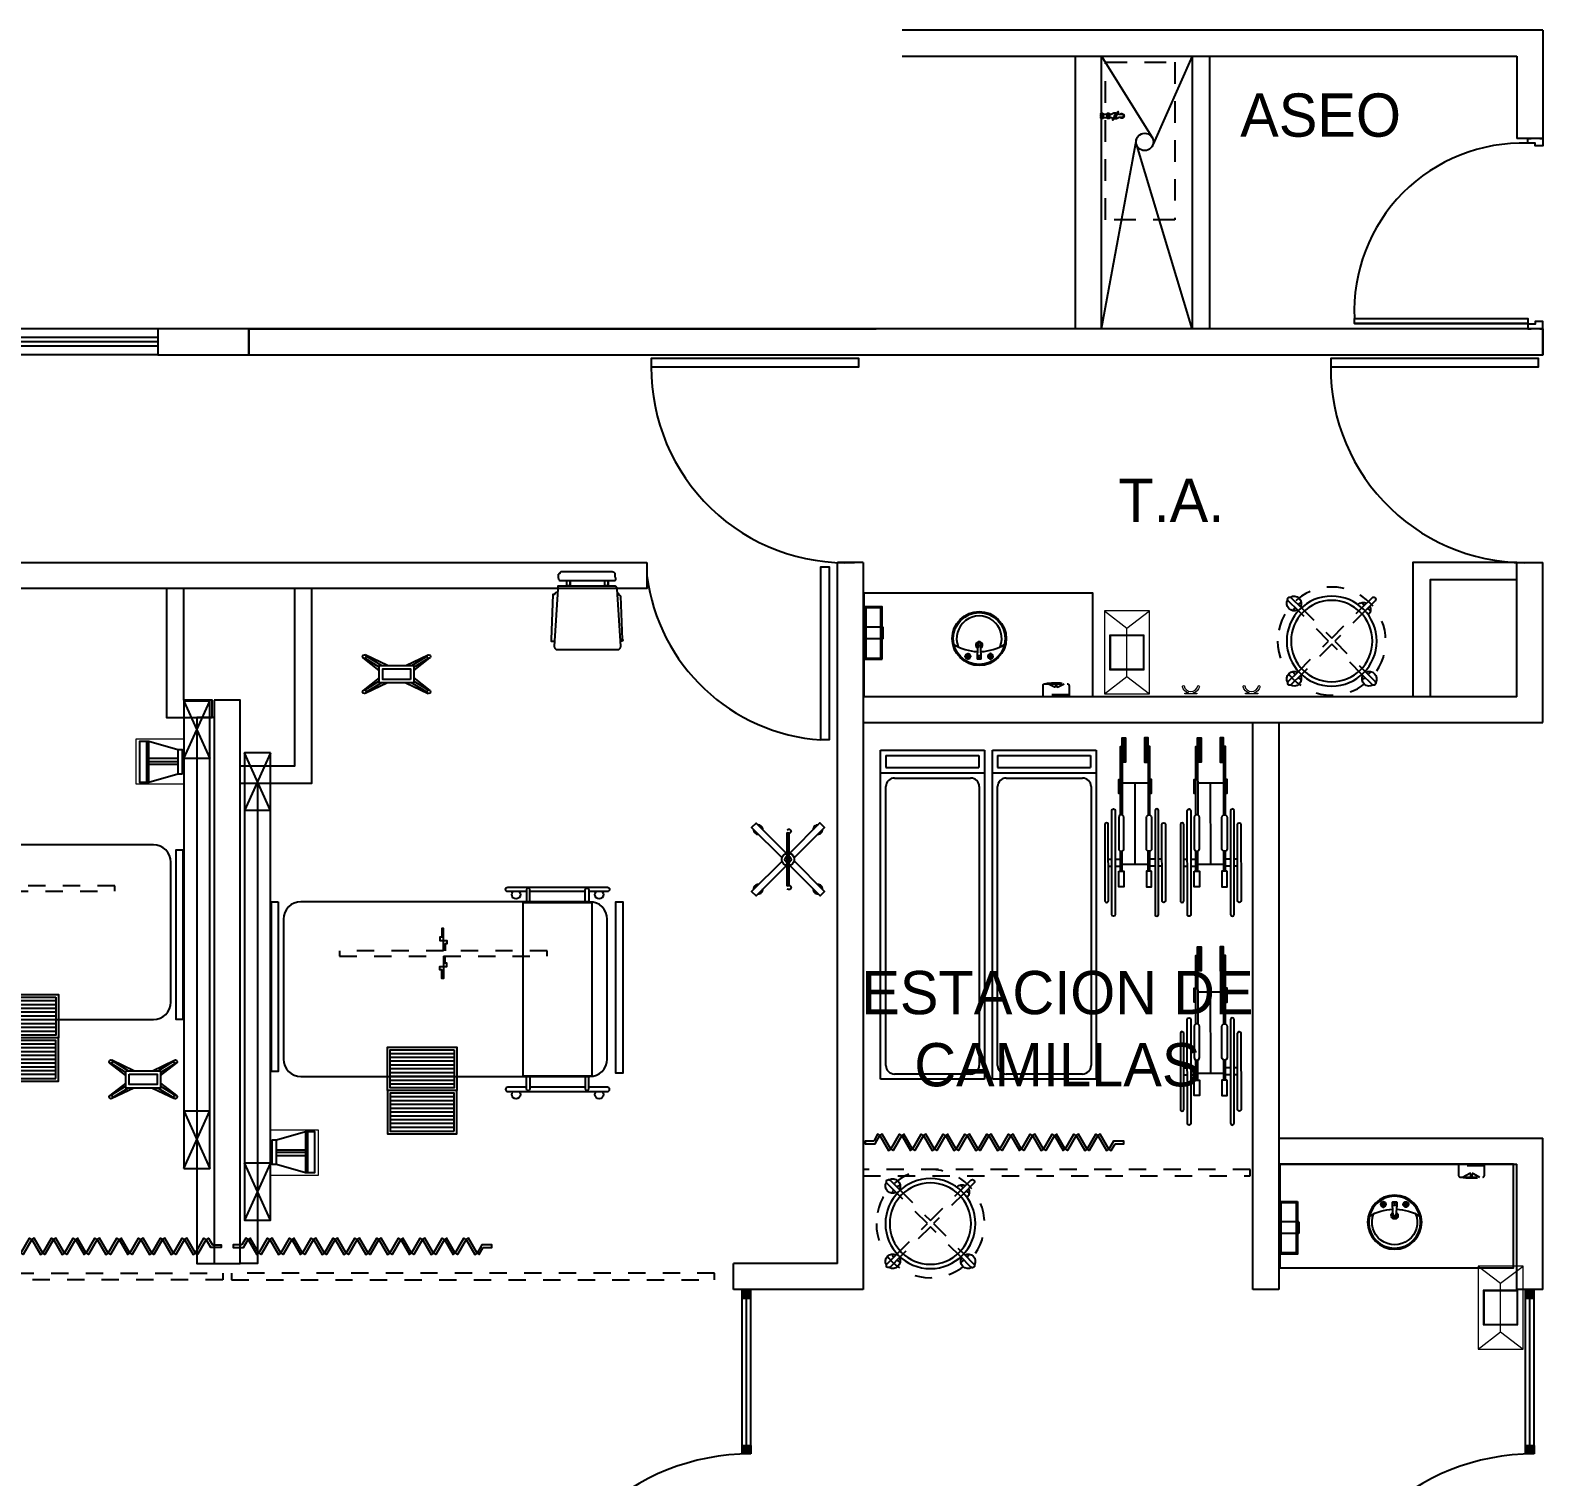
# Model space of a CAD drawing. Header units: millimetres. Extents: x 2523 to 2756, y 378 to 482.
# Drawn here: x 2541.34 to 2550.08, y 445.56 to 453.92 of the extents above; entities that cross this region are included whole.
import ezdxf

# ---------------------------------------------------------------- set-up
doc = ezdxf.new("R2010")
doc.units = ezdxf.units.MM
for name, pattern in [('H25', [0.06, 0.0375, -0.0225]), ('HIDDE50', [0.08, 0.05, -0.03]), ('HIDDEN2', [0.1875, 0.125, -0.0625])]:
    doc.linetypes.add(name, pattern=pattern)
for name, color, linetype in [('CANCEL', 6, 'Continuous'), ('MOB FIJO', 161, 'Continuous'), ('MOBILIARIO', 161, 'Continuous'), ('MOBSANIT', 161, 'Continuous')]:
    doc.layers.add(name, color=color, linetype=linetype)
doc.layers.add('MOB', color=161, linetype='Continuous', lineweight=15)
doc.styles.add('STYLE1', font='GOTHIC.TTF')

# ---------------------------------------------------------------- blocks, each defined once
blk = doc.blocks.new('PK120')
at = {"layer": 'CANCEL'}
blk.add_lwpolyline([(1.1783, -0.025), (1.1783, 1.175), (1.1306, 1.175), (1.1306, -0.025), (1.1783, -0.025), (1.1783, 1.165)], dxfattribs=at)
blk.add_arc((1.1237, 0.0502), 1.1248, 89.65061, 182.55726, dxfattribs=at)
blk = doc.blocks.new('pk130')
at = {"layer": 'CANCEL'}
blk.add_lwpolyline([(0.05, -1.2531), (-1.2932, -1.2531), (-1.2932, -1.2054), (0.05, -1.2054), (0.05, -1.2531), (-1.2832, -1.2531)], dxfattribs=at)
blk.add_arc((-0.0046, -1.2914), 1.2914, 89.79602, 176.17852, dxfattribs=at)
blk = doc.blocks.new('P95')
at = {"color": 2}
blk.add_lwpolyline([(0.0317, 1.0892), (0.0317, 0.0863), (0.0317, 1.0892), (0.0594, 1.0892), (0.0594, 0.0863), (0.0317, 0.0863)], close=True, dxfattribs=at)
for points in [[(0, 0.0171), (0, 0.001), (0.0432, 0.001), (0.0432, 0.0453), (0.0277, 0.0453), (0.0277, 0.0863), (0, 0.0863), (0, 0.0688)], [(1.1, 0.0171), (1.1, 0.001), (1.0568, 0.001), (1.0568, 0.0453), (1.0723, 0.0453), (1.0723, 0.0863), (1.1, 0.0863), (1.1, 0.0688)]]:
    blk.add_lwpolyline(points, dxfattribs=at)
at = {"color": 7}
blk.add_arc((0.1019, 0.1191), 0.971, 358.06028, 92.50452, dxfattribs=at)
blk = doc.blocks.new('A$C190E7DBA')
at = {"layer": 'MOBILIARIO'}
for p, q in [((-0.0852, -0.0115), (-0.0852, 0.0107)), ((-0.0819, 0.006), (-0.0736, 0.006)), ((-0.0702, -0.0115), (-0.0702, 0.0107)), ((-0.0702, 0.01), (-0.0484, 0.01)), ((-0.0484, -0.0115), (-0.0484, 0.0107)), ((-0.0451, 0.006), (-0.0368, 0.006)), ((-0.0334, -0.0115), (-0.0334, 0.0107)), ((0.0027, 0.0022), (-0.0029, -0.0019)), ((0.0029, 0.0019), (-0.0027, -0.0022)), ((-0.0819, -0.0067), (-0.0736, -0.0067)), ((-0.0702, -0.01), (-0.0484, -0.01)), ((-0.0451, -0.0067), (-0.0368, -0.0067))]:
    blk.add_line(p, q, dxfattribs=at)
for points in [[(-0.0736, -0.0155, 0.763328), (-0.0736, -0.0067, 0.52558), (-0.0736, 0.006, 0.702359), (-0.0736, 0.0155), (-0.0819, 0.0155, 0.702359), (-0.0819, 0.006, 0.52558), (-0.0819, -0.0067, 0.763328), (-0.0819, -0.0155)], [(-0.0368, -0.0155, 0.763328), (-0.0368, -0.0067, 0.52558), (-0.0368, 0.006, 0.702359), (-0.0368, 0.0155), (-0.0451, 0.0155, 0.702359), (-0.0451, 0.006, 0.52558), (-0.0451, -0.0067, 0.763328), (-0.0451, -0.0155)], [(0.0143, -0.023), (0.0065, -0.0124, 0.162144), (0, -0.0075, -0.507847), (-0.0071, 0.0023, 0.162144), (-0.0098, 0.01), (-0.0175, 0.0207, -1), (-0.0143, 0.023), (-0.0065, 0.0124, 0.162144), (0, 0.0075, -0.507847), (0.0071, -0.0023, 0.162144), (0.0098, -0.01), (0.0175, -0.0207, -1)]]:
    blk.add_lwpolyline(points, format="xyb", close=True, dxfattribs=at)
for points in [[(-0.0334, 0.01), (-0.0251, 0.01, -0.081673), (-0.0135, 0.0152)], [(0.0123, -0.0136, 0.082287), (0.0213, -0.0095), (0.0385, -0.0095, 0.789474), (0.0385, 0.0095), (0.0213, 0.0095, 0.215191), (-0.0092, 0.0161)], [(-0.0334, -0.01), (-0.0251, -0.01, 0.247261), (0.0085, -0.0152)]]:
    blk.add_lwpolyline(points, format="xyb", dxfattribs=at)
blk.add_circle((0, 0), 0.00346, dxfattribs=at)
blk.add_arc((0.0362, 0), 0.0138, 223.63586, 136.36414, dxfattribs=at)
blk = doc.blocks.new('CORT')
for points in [[(0.06, 0.0075), (0.01, 0.0075), (0.01, -0.0075), (0.0687, -0.0075), (0.0958, 0.0396), (0.0828, 0.0471)], [(0.1588, -0.0396), (0.1088, 0.0471), (0.0958, 0.0396), (0.1458, -0.0471)], [(0.1588, -0.0396), (0.2088, 0.0471), (0.2218, 0.0396), (0.1718, -0.0471)], [(0.2848, -0.0396), (0.2348, 0.0471), (0.2218, 0.0396), (0.2718, -0.0471)], [(0.2848, -0.0396), (0.3348, 0.0471), (0.3478, 0.0396), (0.2978, -0.0471)], [(0.4108, -0.0396), (0.3608, 0.0471), (0.3478, 0.0396), (0.3978, -0.0471)], [(0.4108, -0.0396), (0.4608, 0.0471), (0.4738, 0.0396), (0.4238, -0.0471)], [(0.5368, -0.0396), (0.4868, 0.0471), (0.4738, 0.0396), (0.5238, -0.0471)], [(0.5368, -0.0396), (0.5868, 0.0471), (0.5997, 0.0396), (0.5497, -0.0471)], [(0.6627, -0.0396), (0.6127, 0.0471), (0.5997, 0.0396), (0.6497, -0.0471)], [(0.6627, -0.0396), (0.7127, 0.0471), (0.7257, 0.0396), (0.6757, -0.0471)], [(0.7887, -0.0396), (0.7387, 0.0471), (0.7257, 0.0396), (0.7757, -0.0471)], [(0.7887, -0.0396), (0.8387, 0.0471), (0.8517, 0.0396), (0.8017, -0.0471)], [(0.9147, -0.0396), (0.8647, 0.0471), (0.8517, 0.0396), (0.9017, -0.0471)], [(0.9147, -0.0396), (0.9647, 0.0471), (0.9777, 0.0396), (0.9277, -0.0471)], [(1.0407, -0.0396), (0.9907, 0.0471), (0.9777, 0.0396), (1.0277, -0.0471)], [(1.0407, -0.0396), (1.0907, 0.0471), (1.1037, 0.0396), (1.0537, -0.0471)], [(1.1667, -0.0396), (1.1167, 0.0471), (1.1037, 0.0396), (1.1537, -0.0471)], [(1.1667, -0.0396), (1.2167, 0.0471), (1.2297, 0.0396), (1.1797, -0.0471)], [(1.2926, -0.0396), (1.2426, 0.0471), (1.2297, 0.0396), (1.2797, -0.0471)], [(1.2926, -0.0396), (1.3426, 0.0471), (1.3556, 0.0396), (1.3056, -0.0471)], [(1.4186, -0.0396), (1.3686, 0.0471), (1.3556, 0.0396), (1.4056, -0.0471)], [(1.4544, -0.0075), (1.5044, -0.0075), (1.5044, 0.0075), (1.4458, 0.0075), (1.4186, -0.0396), (1.4316, -0.0471)]]:
    blk.add_lwpolyline(points, close=True)
blk = doc.blocks.new('CAMILLA')
at = {"layer": 'MOBILIARIO'}
for p, q in [((0, 0.3), (1.9, 0.3)), ((0, -0.3), (0, 0.3)), ((0.03, -0.2708), (0.03, 0.2667)), ((0.03, 0.2667), (0.1, 0.2667)), ((0.1, -0.2708), (0.1, 0.2667)), ((0.13, -0.3), (0.13, 0.3)), ((0.21, 0.27), (1.82, 0.27)), ((1.9, 0.3), (1.9, -0.3)), ((0.16, -0.22), (0.16, 0.22)), ((1.87, 0.22), (1.87, -0.22)), ((1.9, -0.3), (0, -0.3)), ((0.03, -0.2708), (0.1, -0.2708)), ((1.82, -0.27), (0.21, -0.27))]:
    blk.add_line(p, q, dxfattribs=at)
for centre, start, end in [((0.21, 0.22), 90, 180), ((1.82, 0.22), 0, 90), ((0.21, -0.22), 180, 270), ((1.82, -0.22), 270, 0)]:
    blk.add_arc(centre, 0.05, start, end, dxfattribs=at)
blk = doc.blocks.new('A$C2FAA7003')
for p, q in [((0.165, -0.13), (0.165, 0)), ((0.265, -0.13), (0.265, 0)), ((0.165, -0.15), (0.165, -0.14)), ((0.265, -0.15), (0.265, -0.14))]:
    blk.add_line(p, q)
for points in [[(0.44, -0.14), (-0.01, -0.14), (-0.01, 0.01), (0.44, 0.01)], [(0.43, -0.13), (0, -0.13), (0, 0), (0.43, 0)]]:
    blk.add_lwpolyline(points, close=True)
blk.add_lwpolyline([(0.265, -0.15), (0.165, -0.15)])
blk = doc.blocks.new('A$C13D72097')
at = {"linetype": 'HIDDEN2', "ltscale": 0.5}
for p, q in [((-0.0459, 0.0602), (-0.0919, 0.0142)), ((-0.0919, 0), (0, -0.0919)), ((0.053, -0.053), (-0.053, 0.053)), ((0.0602, -0.0459), (-0.0459, 0.0602)), ((-0.038, -0.025), (-0.0793, -0.0126)), ((-0.0483, -0.0435), (-0.0364, -0.0316)), ((-0.0435, -0.0483), (-0.0316, -0.0364)), ((-0.025, -0.038), (-0.0126, -0.0793)), ((0.0142, -0.0919), (0.0602, -0.0459))]:
    blk.add_line(p, q, dxfattribs=at)
for centre, radius, start, end in [((-0.0848, 0.0071), 0.01, 135, 225), ((0.2358, 0.2358), 0.4037, 215.7351, 234.2649), ((-0.0392, -0.0288), 0.004, 315, 73.23471), ((-0.0288, -0.0392), 0.004, 16.76529, 135), ((0.0071, -0.0848), 0.01, 225, 315)]:
    blk.add_arc(centre, radius, start, end, dxfattribs=at)
blk = doc.blocks.new('A$C4AA2731D')
at = {"color": 8}
for p, q in [((0.1485, 0.1167), (0.1639, 0.1167)), ((0.0792, 0.0534), (0.1028, 0.0534)), ((0.091, 0.0652), (0.091, 0.0415)), ((0.1444, 0.0577), (0.168, 0.0577)), ((0.2333, 0.0534), (0.2097, 0.0534)), ((0.2215, 0.0652), (0.2215, 0.0415))]:
    blk.add_line(p, q, dxfattribs=at)
for points in [[(0.1485, 0.1166), (0.1444, 0.0578, 0.015831), (0.1444, 0.0577), (0.1444, 0.0407, 0.414214), (0.147, 0.0381), (0.1654, 0.0381, 0.414214), (0.168, 0.0407), (0.168, 0.0577, 0.015831), (0.168, 0.0578), (0.1639, 0.1166, -0.015831), (0.1639, 0.1168), (0.1639, 0.1288, 0.414214), (0.1614, 0.1314), (0.1511, 0.1314, 0.414214), (0.1485, 0.1288), (0.1485, 0.1168, -0.015831)], [(0.0757, 0.057, 0.247805), (0.0873, 0.0686, -0.116963), (0.0946, 0.0686, 0.247805), (0.1062, 0.057, -0.116963), (0.1062, 0.0497, 0.247805), (0.0946, 0.0381, -0.116963), (0.0873, 0.0381, 0.247805), (0.0757, 0.0497, -0.116963)], [(0.2367, 0.057, -0.247805), (0.2251, 0.0686, 0.116963), (0.2178, 0.0686, -0.247805), (0.2062, 0.057, 0.116963), (0.2062, 0.0497, -0.247805), (0.2178, 0.0381, 0.116963), (0.2251, 0.0381, -0.247805), (0.2367, 0.0497, 0.116963)]]:
    blk.add_lwpolyline(points, format="xyb", close=True)
for centre, radius in [((0.1562, 0.1562), 0.1562), ((0.091, 0.0534), 0.00217), ((0.091, 0.0534), 0.00217), ((0.1562, 0.0448), 0.00331), ((0.2215, 0.0534), 0.00217), ((0.2215, 0.0534), 0.00217)]:
    blk.add_circle(centre, radius)
blk.add_circle((0.1562, 0.1562), 0.1498, dxfattribs=at)
for centre, radius, start, end in [((0.1562, 0.1562), 0.1305, 338.47123, 201.52877), ((0.1562, 0.3614), 0.2806, 238.72215, 267.86716), ((0.1562, 0.1183), 0.0193, 298.32639, 242.88887), ((0.1562, 0.1183), 0.0121, 129.79182, 224.41689), ((0.1562, 0.1183), 0.0121, 315.58311, 50.20818), ((0.1562, 0.3614), 0.2806, 272.13284, 301.27785), ((0.091, 0.0534), 0.0145, 106.4867, 163.5133), ((0.091, 0.0534), 0.0145, 196.4867, 253.5133), ((0.091, 0.0534), 0.0145, 16.4867, 73.5133), ((0.091, 0.0534), 0.0145, 286.4867, 343.5133), ((0.2215, 0.0534), 0.0145, 106.4867, 163.5133), ((0.2215, 0.0534), 0.0145, 196.4867, 253.5133), ((0.2215, 0.0534), 0.0145, 16.4867, 73.5133), ((0.2215, 0.0534), 0.0145, 286.4867, 343.5133)]:
    blk.add_arc(centre, radius, start, end, dxfattribs=at)
blk = doc.blocks.new('31910456')
at = {"color": 8, "linetype": 'H25'}
for p, q in [((35.567, 5.3042), (35.567, 5.057)), ((35.592, 5.057), (35.592, 5.3042)), ((35.567, 5.057), (35.3198, 5.057)), ((35.3198, 5.032), (35.567, 5.032)), ((35.567, 5.032), (35.567, 4.7848)), ((35.8392, 5.057), (35.592, 5.057)), ((35.592, 5.032), (35.8392, 5.032)), ((35.592, 4.7848), (35.592, 5.032))]:
    blk.add_line(p, q, dxfattribs=at)
at = {"color": 8}
for points in [[(35.592, 5.3042), (35.592, 5.387, 1), (35.567, 5.387), (35.567, 5.3042)], [(35.3198, 5.057), (35.237, 5.057, 1), (35.237, 5.032), (35.3198, 5.032)], [(35.8392, 5.032), (35.922, 5.032, 1), (35.922, 5.057), (35.8392, 5.057)], [(35.567, 4.7848), (35.567, 4.702, 1), (35.592, 4.702), (35.592, 4.7848)]]:
    blk.add_lwpolyline(points, format="xyb", dxfattribs=at)
at = {"color": 8, "linetype": 'H25'}
blk.add_circle((35.5795, 5.0445), 0.3125, dxfattribs=at)
for radius in [0.26, 0.235]:
    blk.add_circle((35.5795, 5.0445), radius)
for centre, start, end in [((35.5795, 5.352), 105.32201, 252.7553), ((35.5795, 5.352), 287.2447, 74.67799), ((35.3218, 5.0445), 88.52921, 162.7553), ((35.887, 5.0445), 15.32201, 162.7553), ((35.3218, 5.0445), 197.2447, 271.47079), ((35.887, 5.0445), 197.2447, 344.67799), ((35.5795, 4.737), 107.2447, 254.67799), ((35.5795, 4.737), 285.32201, 72.7553)]:
    blk.add_arc(centre, 0.0422, start, end)
at = {"color": 8}
for centre, start, end in [((35.5683, 5.2809), 91.54464, 115.98566), ((35.5906, 5.2809), 64.01434, 88.45536), ((35.2507, 5.0556), 1.54464, 25.98566), ((35.8158, 5.0556), 1.54464, 25.98566), ((35.2507, 5.0333), 334.01434, 358.45536), ((35.8158, 5.0333), 334.01434, 358.45536), ((35.5683, 4.8081), 244.01434, 268.45536), ((35.5906, 4.8081), 271.54464, 295.98566)]:
    blk.add_arc(centre, 0.05, start, end, dxfattribs=at)
blk = doc.blocks.new('91320059')
for p, q in [((0.14, 0), (-0.14, 0)), ((0.1, 0), (-0.1, 0))]:
    blk.add_line(p, q)
for points in [[(-0.24, 0.13), (-0.14, 0), (-0.24, -0.13)], [(0.24, 0.13), (0.14, 0), (0.24, -0.13)]]:
    blk.add_lwpolyline(points)
blk.add_lwpolyline([(-0.24, -0.13), (-0.24, 0.13), (0.24, 0.13), (0.24, -0.13)], close=True)
at = {"color": 8}
for points in [[(-0.1, 0.1), (0.1, 0.1), (0.1, -0.1), (-0.1, -0.1)], [(-0.095, 0.095), (0.095, 0.095), (0.095, -0.095), (-0.095, -0.095)]]:
    blk.add_lwpolyline(points, close=True, dxfattribs=at)
blk = doc.blocks.new('Gancho')
blk.add_lwpolyline([(0.0036, -0.0352), (0.0036, -0.0121), (0.0051, -0.0121, 0.278211), (0.0419, -0.0489, 0.72876), (0.0463, -0.0397, -0.823462), (0.0463, 0.0397, 0.72876), (0.0419, 0.0489, 0.278211), (0.0051, 0.0121), (0.0036, 0.0121), (0.0036, 0.0352), (0, 0.0352), (0, -0.0352)], format="xyb", close=True)
blk = doc.blocks.new('33520105')
at = {"color": 8}
for p, q in [((-0.1954, 0.2139), (0.1746, 0.2139)), ((-0.1954, 0.1919), (0.1746, 0.1919)), ((-0.1954, 0.1699), (0.1746, 0.1699)), ((-0.1954, 0.1479), (0.1746, 0.1479)), ((-0.1954, 0.1259), (0.1746, 0.1259)), ((-0.1954, 0.1039), (0.1746, 0.1039)), ((-0.1954, 0.0819), (0.1746, 0.0819)), ((-0.1954, 0.0599), (0.1746, 0.0599)), ((-0.1954, 0.0379), (0.1746, 0.0379)), ((-0.1954, -0.0361), (0.1746, -0.0361)), ((-0.1954, -0.0581), (0.1746, -0.0581)), ((-0.1954, -0.0801), (0.1746, -0.0801)), ((-0.1954, -0.1021), (0.1746, -0.1021)), ((-0.1954, -0.1241), (0.1746, -0.1241)), ((-0.1954, -0.1461), (0.1746, -0.1461)), ((-0.1954, -0.1681), (0.1746, -0.1681)), ((-0.1954, -0.1901), (0.1746, -0.1901)), ((-0.1954, -0.2121), (0.1746, -0.2121))]:
    blk.add_line(p, q, dxfattribs=at)
blk.add_lwpolyline([(-0.2104, 0.0009), (0.1896, 0.0009), (0.1896, 0.2509), (-0.2104, 0.2509)], close=True)
for points in [[(-0.1954, 0.2359), (-0.1954, 0.0159), (0.1746, 0.0159), (0.1746, 0.2359)], [(-0.1954, -0.2341), (-0.1954, -0.0141), (0.1746, -0.0141), (0.1746, -0.2341)]]:
    blk.add_lwpolyline(points, close=True, dxfattribs=at)
blk.add_lwpolyline([(0.1896, 0.0009), (0.1896, -0.2491), (-0.2104, -0.2491), (-0.2104, 0.0009)], dxfattribs=at)
blk = doc.blocks.new('CAMA_HOSPITAL')
at = {"linetype": 'Continuous'}
for points in [[(-203, -50), (-199, -50), (-199, -50), (-199, 49), (-199, 49), (-203, 49), (-203, 49), (-203, -50), (-203, -50)], [(-4, 49), (-4, -49), (-4, -49), (0, -49), (0, -49), (0, 49), (0, 49), (-4, 49), (-4, 49)]]:
    blk.add_lwpolyline(points, dxfattribs=at)
blk.add_lwpolyline([(-17, 49), (-15.05, 48.81), (-13.17, 48.24), (-11.44, 47.31), (-9.93, 46.07), (-8.68, 44.55), (-7.76, 42.83), (-7.19, 40.95), (-7, 39), (-7, -42), (-7.19, -43.95), (-7.76, -45.83), (-8.68, -47.55), (-9.93, -49.07), (-11.44, -50.31), (-13.17, -51.24), (-15.05, -51.81), (-17, -52), (-184, -52), (-185.95, -51.81), (-187.83, -51.24), (-189.56, -50.31), (-191.07, -49.07), (-192.32, -47.55), (-193.24, -45.83), (-193.81, -43.95), (-194, -42), (-194, 39), (-193.81, 40.95), (-193.24, 42.83), (-192.32, 44.55), (-191.07, 46.07), (-189.56, 47.31), (-187.83, 48.24), (-185.95, 48.81), (-184, 49), (-17, 49)], close=True, dxfattribs=at)
blk = doc.blocks.new('TERAPI$0$xx')
at = {"ltscale": 0.1}
for p, q in [((-0.1, -0.0079), (-0.1926, 0.0636)), ((-0.0531, 0.02), (-0.1817, 0.0814)), ((0.0531, 0.02), (0.1817, 0.0814)), ((0.1, -0.0079), (0.1926, 0.0636)), ((-0.1, -0.0521), (-0.1926, -0.1236)), ((-0.0531, -0.08), (-0.1817, -0.1414)), ((0.0531, -0.08), (0.1817, -0.1414)), ((0.1, -0.0521), (0.1926, -0.1236))]:
    blk.add_line(p, q, dxfattribs=at)
for p, q in [((-0.1, 0.0101), (-0.184, 0.0617)), ((-0.0875, 0.02), (-0.1761, 0.0745)), ((0.0875, 0.02), (0.1761, 0.0745)), ((0.1, 0.0101), (0.184, 0.0617)), ((-0.1, -0.0701), (-0.184, -0.1217)), ((-0.0875, -0.08), (-0.1761, -0.1345)), ((0.0875, -0.08), (0.1761, -0.1345)), ((0.1, -0.0701), (0.184, -0.1217))]:
    blk.add_line(p, q)
for points in [[(0.1, -0.08), (-0.1, -0.08), (-0.1, 0.02), (0.1, 0.02)], [(0.08, -0.06), (-0.08, -0.06), (-0.08, 0), (0.08, 0)]]:
    blk.add_lwpolyline(points, close=True)
for centre in [(-0.1862, 0.0719), (0.1862, 0.0719), (-0.1862, -0.1319), (0.1862, -0.1319)]:
    blk.add_circle(centre, 0.0105)
blk = doc.blocks.new('37830054')
for points in [[(0.6, 0.015), (0.6, 0.145), (0.59, 0.145), (0.59, 0.095), (0.58, 0.095), (0.58, 0.075), (0.6, 0.075), (0.61, 0.075), (0.62, 0.075), (0.62, 0.055), (0.61, 0.055), (0.61, 0.015)], [(0.6, -0.015), (0.6, -0.145), (0.59, -0.145), (0.59, -0.095), (0.58, -0.095), (0.58, -0.075), (0.6, -0.075), (0.61, -0.075), (0.62, -0.075), (0.62, -0.055), (0.61, -0.055), (0.61, -0.015)]]:
    blk.add_lwpolyline(points)
at = {"color": 8, "linetype": 'HIDDE50'}
blk.add_lwpolyline([(0, -0.015), (0, 0.015), (1.2, 0.015), (1.2, -0.015)], close=True, dxfattribs=at)
blk = doc.blocks.new('MONITOR')
at = {"layer": 'MOBILIARIO'}
for p, q in [((-0.0779, 0.0901), (-0.1009, 0.0901)), ((-0.0779, -0.0251), (-0.0779, 0.0901)), ((0.0604, 0.1304), (0.0604, -0.0654)), ((0.072, -0.0654), (0.072, 0.1304)), ((-0.0779, 0.0449), (0.0604, 0.0449)), ((-0.0779, 0.0325), (0.0604, 0.0325)), ((-0.0779, 0.017), (0.0604, 0.017))]:
    blk.add_line(p, q, dxfattribs=at)
blk.add_lwpolyline([(-0.1009, 0.0901), (-0.1009, -0.0251), (-0.0779, -0.0251), (0.0604, -0.0654), (0.1064, -0.0654), (0.1064, 0.1304), (0.0604, 0.1304), (-0.0779, 0.0901)], dxfattribs=at)
blk = doc.blocks.new('11160328')
blk.add_line((0.1113, 0.1049), (-0.1049, -0.1113))
for points in [[(-0.0182, 0.0311, -0.267953), (0.0179, 0.0313), (0.0179, 0.2793), (-0.0182, 0.2793)], [(-0.0311, -0.0182, -0.267953), (-0.0313, 0.0179), (-0.2793, 0.0179), (-0.2793, -0.0182)], [(0.0311, 0.0182, -0.267953), (0.0313, -0.0179), (0.2793, -0.0179), (0.2793, 0.0182)], [(0.0182, -0.0311, -0.267953), (-0.0179, -0.0313), (-0.0179, -0.2793), (0.0182, -0.2793)]]:
    blk.add_lwpolyline(points, format="xyb", close=True)
blk.add_lwpolyline([(-0.1178, -0.1242, -2.414214), (-0.1051, -0.1115), (-0.1115, -0.1051), (0.1052, 0.1115), (0.1115, 0.1052, -2.414214), (0.1243, 0.1179)], format="xyb")
for radius in [0.036, 0.018]:
    blk.add_circle((0, 0), radius)
for centre, start, end in [((-0.0001, 0.2433), 131.86674, 228.13326), ((-0.0001, 0.2433), 311.75396, 48.24604), ((-0.2433, -0.0001), 41.75396, 138.24604), ((0.2433, 0.0001), 41.86674, 138.13326), ((-0.2433, -0.0001), 221.86674, 318.13326), ((0.2433, 0.0001), 221.75396, 318.24604), ((0.0001, -0.2433), 131.75396, 228.24604), ((0.0001, -0.2433), 311.86674, 48.13326)]:
    blk.add_arc(centre, 0.027, start, end)
blk = doc.blocks.new('ENSEÑANZA TOCOCIRUGIA$0$55')
at = {"linetype": 'Continuous'}
for p, q in [((-18, 12), (-21, 12)), ((-18, 10), (-21, 10)), ((-18, -10), (-21, -10)), ((-18, -12), (-21, -12))]:
    blk.add_line(p, q, dxfattribs=at)
for points in [[(-18, 14), (-18, 16), (-17.71, 16.29), (-17.54, 16.45), (-17.34, 16.59), (-17.14, 16.71), (-16.93, 16.82), (-16.7, 16.9), (-16.47, 16.95), (-16.24, 16.99), (-16, 17), (17, 19), (17.24, 18.99), (17.47, 18.95), (17.7, 18.9), (17.93, 18.82), (18.14, 18.71), (18.34, 18.59), (18.54, 18.45), (18.71, 18.29), (19, 18), (19, 16), (19, -17), (19, -18), (18.71, -18.29), (18.54, -18.45), (18.34, -18.59), (18.14, -18.71), (17.93, -18.82), (17.7, -18.9), (17.47, -18.95), (17.24, -18.99), (17, -19), (-16, -17), (-18, -17), (-18, -15), (-18, 14)], [(-23, 16), (-24, 16), (-25, 16), (-25.29, 15.71), (-25.45, 15.53), (-25.59, 15.34), (-25.71, 15.14), (-25.82, 14.93), (-25.9, 14.7), (-25.95, 14.47), (-25.99, 14.24), (-26, 14), (-26, -15), (-25.98, -15.19), (-25.92, -15.38), (-25.83, -15.56), (-25.71, -15.71), (-25.56, -15.83), (-25.38, -15.92), (-25.2, -15.98), (-25, -16), (-24.98, -16.19), (-24.92, -16.38), (-24.83, -16.56), (-24.71, -16.71), (-24.56, -16.83), (-24.38, -16.92), (-24.2, -16.98), (-24, -17), (-23, -17), (-22.76, -16.99), (-22.53, -16.95), (-22.3, -16.9), (-22.07, -16.82), (-21.86, -16.71), (-21.66, -16.59), (-21.46, -16.45), (-21.29, -16.29), (-21, -16), (-21, -15), (-21, 15), (-21, 16), (-21.22, 16.17), (-21.46, 16.3), (-21.72, 16.38), (-22, 16.41), (-22.28, 16.38), (-22.54, 16.3), (-22.78, 16.17), (-23, 16)], [(-21, 12), (-18, 12), (-18, 10), (-21, 10)], [(-21, -10), (-18, -10), (-18, -12), (-21, -12)]]:
    blk.add_lwpolyline(points, close=True, dxfattribs=at)
for points in [[(-14, 17), (-13.98, 17.19), (-13.92, 17.38), (-13.83, 17.56), (-13.71, 17.71), (-13.56, 17.83), (-13.38, 17.92), (-13.2, 17.98), (-13, 18), (-12, 19), (13, 20), (13.03, 20.12), (13.08, 20.23), (13.16, 20.32), (13.26, 20.38), (13.38, 20.41), (13.5, 20.4), (13.61, 20.36), (13.71, 20.29), (14, 20), (14, 19)], [(-14, -17), (-14, -18), (-13.98, -18.19), (-13.92, -18.38), (-13.83, -18.56), (-13.71, -18.71), (-13.56, -18.83), (-13.38, -18.92), (-13.2, -18.98), (-13, -19), (-13, -20), (13, -21), (14, -21), (14, -20), (14, -19)]]:
    blk.add_lwpolyline(points, dxfattribs=at)
blk = doc.blocks.new('36211652')
at = {"color": 8}
for points in [[(-0.4418, -0.2238), (-0.4418, -0.3288, -1), (-0.4668, -0.3288), (-0.4668, 0.2462, -1), (-0.4418, 0.2462), (-0.4418, 0.1387)], [(0.6882, -0.2238), (0.6882, -0.3288, 1), (0.7132, -0.3288), (0.7132, 0.2462, 1), (0.6882, 0.2462), (0.6882, 0.1387)]]:
    blk.add_lwpolyline(points, format="xyb", dxfattribs=at)
for points in [[(-0.3768, 0.1187), (-0.4522, 0.1187, -1), (-0.4522, 0.1387), (-0.3768, 0.1387)], [(0.6232, 0.1187), (0.6985, 0.1187, 1), (0.6985, 0.1387), (0.6232, 0.1387)], [(-0.3768, -0.2013), (-0.4522, -0.2013, 1), (-0.4522, -0.2213), (-0.3768, -0.2213)], [(0.6232, -0.2013), (0.6985, -0.2013, -1), (0.6985, -0.2213), (0.6232, -0.2213)]]:
    blk.add_lwpolyline(points, format="xyb")
for points in [[(-0.4418, 0.1187), (-0.4418, -0.2013)], [(0.6882, 0.1187), (0.6882, -0.2013)]]:
    blk.add_lwpolyline(points, dxfattribs=at)
blk.add_lwpolyline([(-0.3768, -0.2413), (-0.3768, 0.1587), (0.6232, 0.1587), (0.6232, -0.2413)], close=True)
for centre in [(-0.4843, 0.1987), (0.6707, 0.1987), (-0.4843, -0.2813), (0.6707, -0.2813)]:
    blk.add_arc(centre, 0.025, 45.573, 314.427, dxfattribs=at)
blk = doc.blocks.new('38100051P')
for p, q in [((-0.245, 0.155), (-0.245, 0.135)), ((-0.245, 0.115), (-0.245, 0.085)), ((-0.205, 0.155), (-0.205, 0.135)), ((-0.205, 0.115), (-0.205, 0.085)), ((-0.275, 0.085), (-0.1591, 0.085)), ((-0.275, 0.075), (-0.1591, 0.075)), ((-0.235, 0.075), (-0.235, -0.075)), ((-0.235, 0), (0.235, 0)), ((0.235, 0.075), (0.235, -0.075)), ((-0.275, -0.075), (-0.1591, -0.075)), ((-0.275, -0.085), (-0.1591, -0.085)), ((-0.245, -0.115), (-0.245, -0.085)), ((-0.205, -0.115), (-0.205, -0.085)), ((-0.245, -0.155), (-0.245, -0.135)), ((-0.205, -0.155), (-0.205, -0.135))]:
    blk.add_line(p, q)
at = {"color": 8}
for points in [[(-0.005, 0.155, 1), (-0.005, 0.175), (-0.445, 0.175, 1), (-0.445, 0.155)], [(-0.525, 0.115, -1), (-0.525, 0.135), (0.075, 0.135, -1), (0.075, 0.115)], [(0.075, -0.135, 1), (0.075, -0.115), (-0.525, -0.115, 1), (-0.525, -0.135)], [(-0.005, -0.155, -1), (-0.005, -0.175), (-0.445, -0.175, -1), (-0.445, -0.155)]]:
    blk.add_lwpolyline(points, format="xyb", close=True, dxfattribs=at)
for points in [[(-0.275, 0.095), (-0.275, 0.065), (-0.365, 0.065), (-0.365, 0.095)], [(-0.275, -0.095), (-0.275, -0.065), (-0.365, -0.065), (-0.365, -0.095)]]:
    blk.add_lwpolyline(points, close=True)
for points in [[(-0.145, 0.095, 1), (-0.145, 0.065), (0.035, 0.065, 1), (0.035, 0.095)], [(-0.145, -0.095, -1), (-0.145, -0.065), (0.035, -0.065, -1), (0.035, -0.095)]]:
    blk.add_lwpolyline(points, format="xyb", close=True)
for points in [[(0.175, 0.085), (0.175, 0.095), (0.255, 0.095), (0.255, 0.085)], [(0.0491, 0.085), (0.445, 0.085), (0.445, 0.075), (0.0491, 0.075)], [(0.0491, -0.085), (0.445, -0.085), (0.445, -0.075), (0.0491, -0.075)], [(0.175, -0.085), (0.175, -0.095), (0.255, -0.095), (0.255, -0.085)]]:
    blk.add_lwpolyline(points)
for points in [[(0.355, 0.075), (0.495, 0.075), (0.495, 0.065), (0.355, 0.065), (0.355, 0.075)], [(0.355, 0.065), (0.495, 0.065), (0.495, 0.055), (0.355, 0.055), (0.355, 0.065)], [(0.355, -0.065), (0.495, -0.065), (0.495, -0.055), (0.355, -0.055), (0.355, -0.065)], [(0.355, -0.075), (0.495, -0.075), (0.495, -0.065), (0.355, -0.065), (0.355, -0.075)]]:
    blk.add_lwpolyline(points, dxfattribs=at)

msp = doc.modelspace()

# ---------------------------------------------------------------- linework, layer by layer
for p, q in [((2550.0795, 453.9151), (2546.3795, 453.9151)), ((2550.0795, 453.9151), (2550.0795, 453.2901)), ((2546.3795, 453.7651), (2549.9295, 453.7651)), ((2547.3795, 452.1901), (2547.3795, 453.7651)), ((2547.5295, 452.1901), (2547.5295, 453.7651)), ((2548.0545, 453.7651), (2548.0545, 452.1901)), ((2548.1545, 453.7651), (2548.1545, 452.1901)), ((2549.9295, 453.7651), (2549.9295, 453.2901)), ((2542.6045, 452.1901), (2546.2295, 452.1901)), ((2542.6045, 452.1901), (2546.2295, 452.1901)), ((2550.0795, 452.1901), (2550.0795, 452.0401)), ((2546.0045, 446.7901), (2546.0045, 450.8401)), ((2546.1545, 450.8401), (2546.0045, 450.8401)), ((2546.1545, 450.8401), (2546.1545, 446.6401)), ((2549.9295, 450.0651), (2549.9295, 450.8401)), ((2549.9295, 450.8401), (2550.0795, 450.8401)), ((2550.0795, 449.9151), (2550.0795, 450.8401)), ((2549.9295, 450.0651), (2546.1545, 450.0651)), ((2546.1545, 449.9151), (2550.0795, 449.9151)), ((2548.4045, 446.6401), (2548.4045, 449.9151)), ((2548.5545, 449.9151), (2548.5545, 446.6401)), ((2548.5545, 447.5151), (2550.0795, 447.5151)), ((2550.0795, 446.6401), (2550.0795, 447.5151)), ((2548.5545, 447.3651), (2549.9295, 447.3651)), ((2549.9295, 446.6401), (2549.9295, 447.3651)), ((2545.4045, 446.6401), (2545.4045, 446.7901)), ((2546.0045, 446.7901), (2545.4045, 446.7901)), ((2546.1545, 446.6401), (2545.4045, 446.6401)), ((2545.4545, 445.6901), (2545.4545, 446.6401)), ((2545.4795, 445.6901), (2545.4795, 446.6401)), ((2545.5045, 445.6901), (2545.5045, 446.6401)), ((2548.5545, 446.6401), (2548.4045, 446.6401)), ((2550.0795, 446.6401), (2549.9295, 446.6401)), ((2550.0795, 446.6401), (2549.9295, 446.6401)), ((2549.9795, 445.6901), (2549.9795, 446.6401)), ((2550.0045, 445.6901), (2550.0045, 446.6401)), ((2550.0295, 445.6901), (2550.0295, 446.6401))]:
    msp.add_line(p, q)
for points in [[(2550.0795, 453.2901), (2549.9295, 453.2901)], [(2542.0795, 452.1902), (2524.8545, 452.1901), (2524.8545, 441.2401), (2526.0545, 441.2401)], [(2550.0795, 452.1901), (2542.6045, 452.1901), (2542.6045, 452.0401), (2550.0795, 452.0401), (2550.0795, 452.1901)], [(2542.0795, 452.1401), (2524.9045, 452.1401), (2524.9045, 441.2901), (2526.0545, 441.2901)], [(2542.0795, 452.1151), (2524.9295, 452.1151), (2524.9295, 441.3151), (2526.0545, 441.3151)], [(2542.0795, 452.0901), (2524.9545, 452.0901), (2524.9545, 441.3401), (2526.0545, 441.3401)], [(2542.0795, 452.0402), (2525.0045, 452.0401), (2525.0045, 441.3901), (2526.0545, 441.3901)], [(2545.9578, 450.8155), (2545.9578, 449.8151), (2545.91, 449.8151), (2545.91, 450.8155), (2545.9578, 450.8155), (2545.9578, 449.8251)], [(2549.9295, 450.8401), (2549.3295, 450.8401), (2549.3295, 450.0651)], [(2542.1295, 450.6901), (2542.1295, 449.9451), (2542.3925, 449.9451), (2542.3925, 450.0451), (2542.2295, 450.0451), (2542.2295, 450.6901)], [(2542.5545, 449.6651), (2542.8695, 449.6651), (2542.8695, 450.6901)], [(2542.5545, 449.5651), (2542.9695, 449.5651), (2542.9695, 450.6901)], [(2549.9295, 450.7401), (2549.4295, 450.7401), (2549.4295, 450.0651)], [(2542.4045, 449.9451), (2542.3045, 449.9451), (2542.3045, 446.7901), (2542.4045, 446.7901)], [(2542.5545, 449.5651), (2542.6545, 449.5651), (2542.6545, 446.7901), (2542.5545, 446.7901)]]:
    msp.add_lwpolyline(points)
for points in [[(2542.0795, 452.0401), (2542.6045, 452.0401), (2542.6045, 452.1901), (2542.0795, 452.1901), (2542.0795, 452.0401)], [(2544.9045, 450.8401), (2544.9045, 450.6901), (2540.0045, 450.6901), (2540.0045, 450.8401)], [(2542.4045, 450.0451), (2542.4045, 446.7901), (2542.5545, 446.7901), (2542.5545, 450.0451)], [(2545.5045, 446.6401), (2545.4545, 446.6401), (2545.4545, 446.5901), (2545.5045, 446.5901)], [(2550.0295, 446.6401), (2549.9795, 446.6401), (2549.9795, 446.5901), (2550.0295, 446.5901)], [(2545.5045, 445.6901), (2545.4545, 445.6901), (2545.4545, 445.7401), (2545.5045, 445.7401)], [(2550.0295, 445.6901), (2549.9795, 445.6901), (2549.9795, 445.7401), (2550.0295, 445.7401)]]:
    msp.add_lwpolyline(points, close=True)
at = {"color": 8, "linetype": 'HIDDE50'}
for points in [[(2546.1545, 447.2963), (2548.3883, 447.2963), (2548.3883, 447.3338), (2546.1545, 447.3338)], [(2542.4545, 446.6963), (2539.0634, 446.6963), (2539.0634, 446.7338), (2542.4545, 446.7338)], [(2542.5045, 446.6963), (2545.2955, 446.6963), (2545.2955, 446.7338), (2542.5045, 446.7338)]]:
    msp.add_lwpolyline(points, close=True, dxfattribs=at)
at = {"color": 0}
msp.add_arc((2545.9853, 450.902), 1.0895, 187.219, 266.03753, dxfattribs=at)
for points in [[(2545.5045, 446.6401), (2545.4545, 446.6401), (2545.5045, 446.5901), (2545.4545, 446.5901)], [(2550.0295, 446.6401), (2549.9795, 446.6401), (2550.0295, 446.5901), (2549.9795, 446.5901)], [(2545.5045, 445.6901), (2545.4545, 445.6901), (2545.5045, 445.7401), (2545.4545, 445.7401)], [(2550.0295, 445.6901), (2549.9795, 445.6901), (2550.0295, 445.7401), (2549.9795, 445.7401)]]:
    msp.add_solid(points)
at = {"layer": 'MOB'}
for points in [[(2541.9544, 449.8224), (2542.2264, 449.8224), (2542.2264, 449.5589), (2541.9544, 449.5589)], [(2543.0046, 447.2993), (2542.7326, 447.2993), (2542.7326, 447.5628), (2543.0046, 447.5628)]]:
    msp.add_lwpolyline(points, close=True, dxfattribs=at)
at = {"layer": 'MOB FIJO'}
for p, q in [((2542.2295, 450.0401), (2542.3795, 449.7075)), ((2542.2295, 449.7075), (2542.3795, 450.0401)), ((2542.7295, 449.4076), (2542.5795, 449.7401)), ((2542.7295, 449.7401), (2542.5795, 449.4076)), ((2542.3795, 449.7075), (2542.2295, 449.7075)), ((2542.7295, 449.4076), (2542.5795, 449.4076)), ((2542.2295, 447.6726), (2542.3795, 447.3401)), ((2542.2295, 447.3401), (2542.3795, 447.6726)), ((2542.2295, 447.6726), (2542.3795, 447.6726)), ((2542.7295, 447.0401), (2542.5795, 447.3726)), ((2542.7295, 447.3726), (2542.5795, 447.0401)), ((2542.5795, 447.3726), (2542.7295, 447.3726))]:
    msp.add_line(p, q, dxfattribs=at)
for points in [[(2542.2295, 447.3401), (2542.3795, 447.3401), (2542.3795, 450.0401), (2542.2295, 450.0401)], [(2542.7295, 449.7401), (2542.5795, 449.7401), (2542.5795, 447.0401), (2542.7295, 447.0401)]]:
    msp.add_lwpolyline(points, close=True, dxfattribs=at)
at = {"layer": 'MOBILIARIO'}
for p, q in [((2547.5295, 453.7651), (2547.8261, 453.29)), ((2548.0545, 453.7651), (2547.8283, 453.2569)), ((2547.5295, 452.1901), (2547.732, 453.2837)), ((2548.0545, 452.1901), (2547.7342, 453.2507))]:
    msp.add_line(p, q, dxfattribs=at)
at = {"layer": 'MOBILIARIO', "linetype": 'HIDDEN2'}
msp.add_lwpolyline([(2547.5541, 453.7307), (2547.9541, 453.7307), (2547.9541, 452.8207), (2547.5541, 452.8207)], close=True, dxfattribs=at)
at = {"layer": 'MOBILIARIO'}
msp.add_circle((2547.7802, 453.2703), 0.05, dxfattribs=at)
at = {"layer": 'MOBSANIT'}
for points in [[(2546.1599, 450.6651), (2547.4786, 450.6651), (2547.4786, 450.0651), (2546.1599, 450.0651)], [(2548.5599, 446.7651), (2549.9108, 446.7651), (2549.9108, 447.3651), (2548.5599, 447.3651)]]:
    msp.add_lwpolyline(points, close=True, dxfattribs=at)

# ---------------------------------------------------------------- block references
for name, p, rotation in [('P95', (2550.0805, 452.1901), 90), ('PK120', (2546.1045, 450.8401), 90.00000000001376), ('PK120', (2550.0295, 450.8401), 90.00000000001376)]:
    msp.add_blockref(name, p, dxfattribs=dict(rotation=rotation))
for p in [(2545.5045, 445.6901), (2550.0295, 445.6901)]:
    msp.add_blockref('pk130', p)
at = {"layer": 'MOB', "xscale": -1}
for name, p, rotation in [('91320059', (2547.6772, 450.321), 90), ('Gancho', (2548.0468, 450.081), 270), ('Gancho', (2548.3974, 450.081), 270), ('91320059', (2549.8362, 446.536), 90)]:
    msp.add_blockref(name, p, dxfattribs=dict(at, rotation=rotation))
at = {"layer": 'MOB', "xscale": 1.199999999999818, "yscale": 1.199999999999818, "zscale": 1.199999999999818, "rotation": 180}
msp.add_blockref('MONITOR', (2542.1001, 449.7275), dxfattribs=at)
at = {"layer": 'MOB', "xscale": 1.199999999999818, "yscale": 1.199999999999818, "zscale": 1.199999999999818}
msp.add_blockref('MONITOR', (2542.8588, 447.3942), dxfattribs=at)
at = {"layer": 'MOBILIARIO', "xscale": -1}
for name, p, rotation in [('A$C190E7DBA', (2547.611, 453.4203), 180), ('31910456', (2577.5857, 471.9775), 44.99999860539189), ('31910456', (2575.2677, 468.6124), 44.99999860538965)]:
    msp.add_blockref(name, p, dxfattribs=dict(at, rotation=rotation))
at = {"layer": 'MOBILIARIO', "color": 216, "xscale": 0.01000000000021828, "yscale": 0.01000000000021828, "zscale": 0.01000000000021828, "rotation": 270}
msp.add_blockref('ENSEÑANZA TOCOCIRUGIA$0$55', (2544.5611, 450.5262), dxfattribs=at)
at = {"layer": 'MOBILIARIO', "color": 216, "extrusion": (0, 0, -1), "xscale": -1, "zscale": -1}
msp.add_blockref('TERAPI$0$xx', (-2543.4583, 450.2252), dxfattribs=at)
at = {"layer": 'MOBILIARIO'}
for name, p, rotation in [('38100051P', (2547.7248, 449.3317), 90.02711076561738), ('38100051P', (2548.1611, 449.3317), 90.02711076561738), ('CAMILLA', (2546.5546, 449.7553), 269.9999999998957), ('CAMILLA', (2547.2, 449.7553), 269.9999999998957), ('11160328', (2545.7196, 449.125), 224.9999999999931), ('38100051P', (2548.1611, 448.1255), 90.02711076561738)]:
    msp.add_blockref(name, p, dxfattribs=dict(at, rotation=rotation))
at = {"layer": 'MOBILIARIO', "color": 216, "extrusion": (0, 0, -1), "xscale": 0.01000000000021828, "yscale": 0.01000000000021828, "zscale": -0.01, "rotation": 180}
msp.add_blockref('CAMA_HOSPITAL', (-2542.2243, 448.6897), dxfattribs=at)
at = {"layer": 'MOBILIARIO', "color": 216, "xscale": -1}
msp.add_blockref('37830054', (2541.8301, 448.9567), dxfattribs=at)
at = {"layer": 'MOBILIARIO', "color": 216, "extrusion": (0, 0, -1), "zscale": -0.9999999999999999, "rotation": 90.00000000013024}
msp.add_blockref('36211652', (-2544.4296, 448.2509), dxfattribs=at)
at = {"layer": 'MOBILIARIO', "color": 216, "extrusion": (0, 0, -1), "xscale": 0.01000000000021828, "yscale": 0.01000000000021828, "zscale": -0.01}
msp.add_blockref('CAMA_HOSPITAL', (-2542.7347, 448.3905), dxfattribs=at)
at = {"layer": 'MOBILIARIO', "color": 216, "xscale": -1, "rotation": 180}
msp.add_blockref('37830054', (2543.1288, 448.5815), dxfattribs=at)
at = {"layer": 'MOBILIARIO', "extrusion": (0, 0, -1), "zscale": -1}
for name, p in [('33520105', (-2541.295, 448.0937)), ('33520105', (-2543.5963, 447.7886)), ('CORT', (-2542.4545, 446.8901))]:
    msp.add_blockref(name, p, dxfattribs=at)
at = {"layer": 'MOBILIARIO', "color": 216, "extrusion": (0, 0, -1), "xscale": -1, "zscale": -1, "rotation": 180}
msp.add_blockref('TERAPI$0$xx', (-2541.9943, 447.8244), dxfattribs=at)
at = {"layer": 'MOBILIARIO', "extrusion": (0, 0, -1), "xscale": -1, "zscale": -1}
msp.add_blockref('CORT', (-2546.1545, 447.4901), dxfattribs=at)
at = {"layer": 'MOBILIARIO', "extrusion": (0, 0, -1), "xscale": -1, "zscale": -1, "rotation": 359.999999999987}
msp.add_blockref('CORT', (-2542.5045, 446.8901), dxfattribs=at)
at = {"layer": 'MOBSANIT', "extrusion": (0, 0, -1), "zscale": -0.6750000000465661}
for p, xscale, yscale, rotation in [((-2546.1682, 450.5783), 0.6750000000465661, 0.6750000000465661, 270.0000000002316), ((-2548.5682, 446.8519), -0.6750000000465661, 0.6749999998137355, 269.9999999996526)]:
    msp.add_blockref('A$C2FAA7003', p, dxfattribs=dict(at, xscale=xscale, yscale=yscale, rotation=rotation))
at = {"layer": 'MOBSANIT'}
msp.add_blockref('A$C4AA2731D', (2546.6677, 450.2448), dxfattribs=at)
at = {"layer": 'MOBSANIT', "extrusion": (0, 0, -1), "zscale": -1, "rotation": 225.0000000002073}
msp.add_blockref('A$C13D72097', (-2547.2677, 450.0752), dxfattribs=at)
at = {"layer": 'MOBSANIT', "extrusion": (0, 0, -1), "xscale": -1, "zscale": -1, "rotation": 314.999999999673}
msp.add_blockref('A$C13D72097', (-2549.6677, 447.355), dxfattribs=at)
at = {"layer": 'MOBSANIT', "xscale": -1, "rotation": 180}
msp.add_blockref('A$C4AA2731D', (2549.0677, 447.1854), dxfattribs=at)

# ---------------------------------------------------------------- texts
at = {"char_height": 0.25, "attachment_point": 5, "style": 'STYLE1'}
for s, insert, width in [('ASEO', (2548.7961, 453.4233), 2.925303), ('T.A.', (2547.9335, 451.1994), 2.925303), ('ESTACION DE CAMILLAS', (2547.2756, 448.1455), 3.225303)]:
    msp.add_mtext(s, dxfattribs=dict(at, insert=insert, width=width))

doc.saveas('drawing.dxf')
